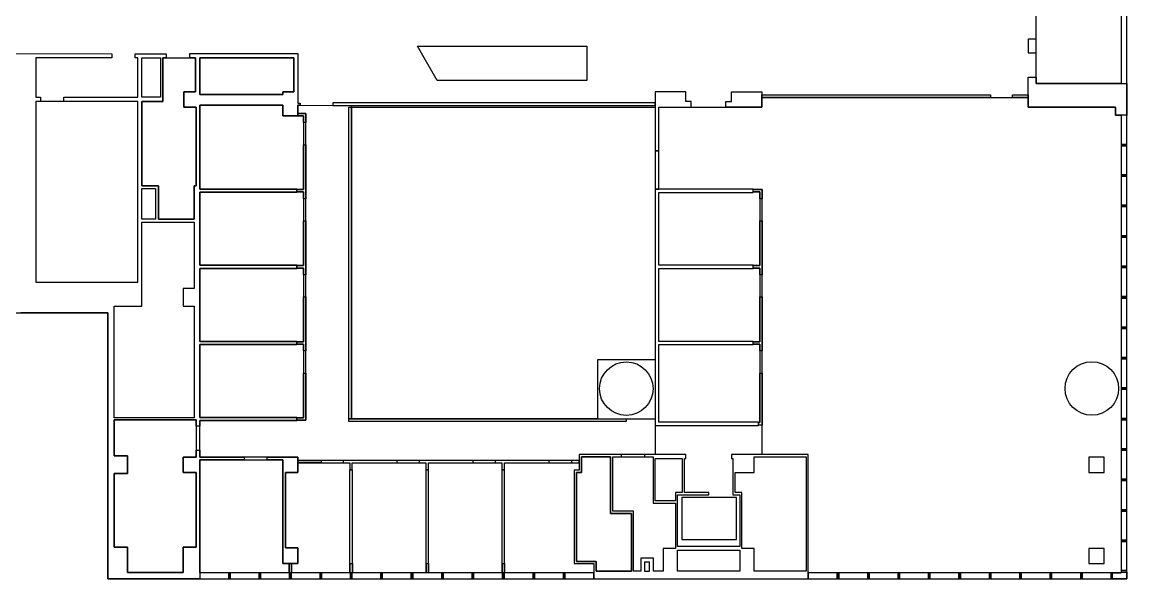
# Model space of a CAD drawing. Header units: centimetres. Extents: x -199 to 9291, y 516 to 6424.
# Drawn here: x 4863 to 9291, y 516 to 2746 of the extents above; entities that cross this region are included whole.
import ezdxf

# ---------------------------------------------------------------- set-up
doc = ezdxf.new("R2010")
doc.units = ezdxf.units.CM
doc.header["$MEASUREMENT"] = 0
for name, color, linetype in [('0_Void', 7, 'Continuous'), ('E14-333', 2, 'Continuous'), ('E14-333A', 2, 'Continuous'), ('E14-333B', 2, 'Continuous'), ('E14-374', 2, 'Continuous'), ('E14-374A', 2, 'Continuous'), ('E14-374B', 2, 'Continuous'), ('E14-374H', 2, 'Continuous'), ('E14-374K', 2, 'Continuous'), ('E14-374L', 2, 'Continuous'), ('E14-374N', 2, 'Continuous'), ('Elevators_Secondary', 2, 'Continuous'), ('Floor', 3, 'Continuous'), ('Offices', 1, 'Continuous'), ('Stairs', 2, 'Continuous'), ('Walls', 6, 'Continuous')]:
    doc.layers.add(name, color=color, linetype=linetype)

msp = doc.modelspace()

# ---------------------------------------------------------------- linework, layer by layer
at = {"layer": '0_Void'}
for points in [[(5418.4, 2444.8), (5343.6, 2444.8), (5343.6, 2452.1), (5343.6, 2602.5), (5418.4, 2602.5)], [(5558.2, 2466.7), (5511.1, 2466.7), (5511.1, 2405.8), (5561.4, 2405.8), (5561.4, 2090.4), (5553.3, 2090.4), (5553.3, 1957.1), (5409.5, 1957.1), (5409.5, 2090.4), (5343.6, 2090.4), (5343.6, 2427.7), (5427.3, 2427.7), (5427.3, 2602.5), (5441.2, 2602.5), (5535.4, 2602.5), (5558.2, 2602.5)], [(5952.4, 2466.7), (5907.7, 2466.7), (5907.7, 2455.4), (5575.3, 2455.4), (5575.3, 2602.5), (5952.4, 2602.5)], [(7400.8, 1393.4), (7169.7, 1393.4), (7169.7, 1157.3), (6183.2, 1157.3), (6183.2, 2405), (7400.8, 2405), (7400.8, 2230.2), (7400.8, 2230.2), (7400.8, 2077.4)], [(5397.3, 1957.1), (5343.6, 1957.1), (5343.6, 2079), (5397.3, 2079)], [(5508.6, 1608.4), (5553.3, 1608.4), (5553.3, 1161.4), (5232.3, 1161.4), (5232.3, 1608.4), (5343.6, 1608.4), (5343.6, 1944.9), (5553.3, 1944.9), (5553.3, 1679.1), (5508.6, 1679.1)], [(5561.4, 1003.7), (5508.6, 1003.7), (5508.6, 942.7), (5561.4, 942.7), (5561.4, 642.8), (5508.6, 642.8), (5508.6, 541.2), (5285.1, 541.2), (5285.1, 642.8), (5232.3, 642.8), (5232.3, 937.9), (5285.1, 937.9), (5285.1, 1008.6), (5232.3, 1008.6), (5232.3, 1152.4), (5561.4, 1152.4), (5561.4, 1128.1), (5561.4, 1032.1)], [(7304.9, 546.9), (7163.5, 546.9), (7163.5, 585.9), (7084.6, 585.9), (7084.6, 942.7), (7105, 942.7), (7105, 1005.3), (7221.2, 1005.3), (7221.2, 778.5), (7304.9, 778.5)], [(7391.9, 819.2), (7481.3, 819.2), (7481.3, 637.9), (7431.7, 637.9), (7431.7, 546.9), (7393.5, 546.9), (7393.5, 598.9), (7342.3, 598.9), (7342.3, 546.9), (7313.8, 546.9), (7313.8, 787.5), (7230.1, 787.5), (7230.1, 1005.3), (7265.9, 1005.3), (7356.9, 1005.3), (7391.9, 1005.3)], [(7508.9, 862.3), (7481.3, 862.3), (7481.3, 828.1), (7400.8, 828.1), (7400.8, 998.8), (7508.9, 998.8)], [(8004.7, 546.9), (7797.5, 546.9), (7797.5, 637.9), (7747.9, 637.9), (7747.9, 862.3), (7720.2, 862.3), (7720.2, 942.7), (7797.5, 942.7), (7797.5, 1005.3), (8004.7, 1005.3)], [(7738.9, 546.9), (7490.2, 546.9), (7490.2, 630.6), (7738.9, 630.6)]]:
    msp.add_lwpolyline(points, close=True, dxfattribs=at)
at = {"layer": 'E14-333'}
msp.add_lwpolyline([(7415.4, 2405.8), (7827.5, 2405.8), (7827.5, 2444.4), (8894.7, 2444.4), (8894.7, 2405.8), (9245.1, 2405.8), (9245.1, 2373.3), (9267.8, 2373.3), (9267, 539.6), (8012.9, 539.6), (8012.9, 1014.3), (7829.6, 1014.3), (7829.6, 2075.4), (7792.6, 2075.4), (7792.6, 2077.4), (7415.4, 2077.4)], close=True, dxfattribs=at)
at = {"layer": 'E14-333A'}
msp.add_lwpolyline([(7819.8, 1770.6), (7792.6, 1770.6), (7792.6, 1771.8), (7415.4, 1771.8), (7415.4, 2063.6), (7792.6, 2063.6), (7792.6, 2065.6), (7819.8, 2065.6), (7819.8, 2038.4)], close=True, dxfattribs=at)
at = {"layer": 'E14-333B'}
msp.add_lwpolyline([(7819.8, 1465.8), (7792.6, 1465.8), (7792.6, 1467), (7415.4, 1467), (7415.4, 1759.6), (7792.6, 1759.6), (7792.6, 1760.8), (7819.8, 1760.8)], close=True, dxfattribs=at)
at = {"layer": 'E14-374'}
msp.add_lwpolyline([(5575.3, 1003.7), (5575.3, 1150), (5963.8, 1150), (5963.8, 1151.2), (6000.8, 1151.2), (6000.8, 2380.2), (5968.7, 2380.2), (5968.7, 2413.1), (6108.5, 2412.4), (6183.2, 2412.4), (6183.2, 1157.3), (7400.8, 1157.3), (7400.8, 1129.7), (7400.8, 1014.3), (7096, 1014.3), (7096, 990.3), (5968.7, 990.3), (5968.7, 1003.7)], close=True, dxfattribs=at)
at = {"layer": 'E14-374A'}
msp.add_lwpolyline([(5991, 2075.4), (5963.8, 2075.4), (5963.8, 2075.4), (5963.8, 2076.6), (5575.3, 2076.6), (5575.3, 2413.1), (5907.7, 2413.1), (5907.7, 2370), (5968.7, 2370), (5991, 2370.4), (5991, 2343.2)], close=True, dxfattribs=at)
at = {"layer": 'E14-374B'}
msp.add_lwpolyline([(5991, 1770.6), (5963.8, 1770.6), (5963.8, 1771.8), (5575.3, 1771.8), (5575.3, 2064.4), (5963.8, 2064.4), (5991, 2065.6), (5991, 1949.8), (5991, 1949.8)], close=True, dxfattribs=at)
at = {"layer": 'E14-374H'}
msp.add_lwpolyline([(6175.9, 577), (6177.1, 577), (6177.1, 539.6), (6062.9, 539.6), (6062.9, 539.6), (6057.3, 539.6), (6057.3, 539.6), (5943.1, 539.6), (5943.1, 577), (5968.7, 577), (5968.7, 640.4), (5919.1, 640.4), (5919.1, 942.7), (5968.7, 942.7), (5968.7, 980.5), (6061.3, 980.5), (6176.7, 980.5), (6176.7, 953.3), (6175.9, 953.3)], close=True, dxfattribs=at)
at = {"layer": 'E14-374K'}
msp.add_lwpolyline([(6480.7, 577), (6481.9, 577), (6481.9, 539.6), (6428.7, 539.6), (6428.7, 539.6), (6423, 539.6), (6423, 539.6), (6306.8, 539.6), (6306.8, 539.6), (6301.1, 539.6), (6301.1, 539.6), (6186.9, 539.6), (6186.9, 577), (6187.3, 577), (6187.3, 953.3), (6186.5, 953.3), (6186.5, 980.5), (6481.5, 980.5), (6481.5, 953.3), (6480.7, 953.3)], close=True, dxfattribs=at)
at = {"layer": 'E14-374L'}
msp.add_lwpolyline([(6785.5, 577), (6786.7, 577), (6786.7, 539.6), (6672.5, 539.6), (6672.5, 539.6), (6666.9, 539.6), (6666.9, 539.6), (6550.6, 539.6), (6550.6, 539.6), (6544.9, 539.6), (6544.9, 539.6), (6491.7, 539.6), (6491.7, 577), (6492.1, 577), (6492.1, 953.3), (6491.3, 953.3), (6491.3, 980.5), (6786.3, 980.5), (6786.3, 953.3), (6785.5, 953.3)], close=True, dxfattribs=at)
at = {"layer": 'E14-374N'}
msp.add_lwpolyline([(7075.7, 577), (7154.5, 577), (7154.5, 539.6), (7038.3, 539.6), (7038.3, 539.6), (7032.6, 539.6), (7032.6, 539.6), (6916.4, 539.6), (6916.4, 539.6), (6910.7, 539.6), (6910.7, 539.6), (6796.5, 539.6), (6796.5, 577), (6796.9, 577), (6796.9, 953.3), (6796.1, 953.3), (6796.1, 980.5), (7096, 980.5), (7096, 951.7), (7075.7, 951.7)], close=True, dxfattribs=at)
at = {"layer": 'Elevators_Secondary'}
msp.add_lwpolyline([(7507.1, 673.5), (7725.9, 673.5), (7725.9, 841.8), (7507.1, 841.8)], close=True, dxfattribs=at)
at = {"layer": 'Floor'}
msp.add_lwpolyline([(-198.9, 1423.9), (4799.9, 1423.9), (4799.9, 1581.6), (5206.3, 1581.6), (5206.3, 516), (9290.6, 516), (9290.6, 6307.2), (5206.3, 6307.2), (5206.3, 5912.2), (4799.9, 5912.2), (4799.9, 6424.3), (-198.9, 6424.3)], close=True, dxfattribs=at)
at = {"layer": 'Offices'}
for points in [[(5963.8, 1465.8), (5963.8, 1465.8), (5963.8, 1467), (5575.3, 1467), (5575.3, 1759.6), (5963.8, 1759.6), (5991, 1760.8), (5991, 1733.6), (5991, 1465.8)], [(5991, 1340.2), (5991, 1340.2), (5991, 1160.9), (5963.8, 1161), (5963.8, 1162.2), (5575.3, 1162.2), (5575.3, 1454.8), (5963.8, 1454.8), (5991, 1456)], [(7819.8, 1141.8), (7813.7, 1141.8), (7813.7, 1144.3), (7415.4, 1144.3), (7415.4, 1454.8), (7792.6, 1454.8), (7792.6, 1456), (7819.8, 1456)], [(5575.3, 539.6), (5575.3, 992.3), (5907.7, 992.3), (5907.7, 577), (5933.3, 577), (5933.3, 539.6)]]:
    msp.add_lwpolyline(points, close=True, dxfattribs=at)
at = {"layer": 'Stairs'}
for points in [[(8927.3, 2622.8), (8927.3, 3184.4), (9210.1, 3184.4), (9210.1, 2982), (9267, 2982), (9267, 2500.1), (8927.3, 2500.1)], [(6526.2, 2512.3), (6447.4, 2649.6), (7126.9, 2649.6), (7126.9, 2512.3)], [(5327.4, 2427.7), (4918.5, 2427.7), (4918.5, 1704.3), (5327.4, 1704.3)]]:
    msp.add_lwpolyline(points, close=True, dxfattribs=at)
for centre in [(7284.5, 1277.9), (9150, 1278.6)]:
    msp.add_circle(centre, 107.2, dxfattribs=at)
at = {"layer": 'Walls'}
for points in [[(9267, 2982), (9267, 2500.1), (9290.6, 2500.1), (9290.6, 2982)], [(8927.3, 2677.2), (8894.7, 2677.2), (8894.7, 2622.8), (8927.3, 2622.8)], [(5343.6, 2602.5), (5418.4, 2602.5), (5418.4, 2444.8), (5343.6, 2444.8), (5343.6, 2452.1)], [(5575.3, 2455.4), (5907.7, 2455.4), (5907.7, 2466.7), (5952.4, 2466.7), (5952.4, 2602.5), (5575.3, 2602.5)], [(8894.7, 2405.8), (8894.7, 2525.3), (8927.3, 2525.3), (8927.3, 2500.1), (9290.6, 2500.1), (9290.6, 2373.3), (9245.1, 2373.3), (9245.1, 2405.8)], [(7400.8, 2230.2), (7415.4, 2230.2), (7415.4, 2405.8), (7544.7, 2405.8), (7544.7, 2428.5), (7522.7, 2428.5), (7522.7, 2466.7), (7400.8, 2466.7)], [(7683.7, 2405.8), (7683.7, 2428.5), (7705.6, 2428.5), (7705.6, 2466.7), (7827.5, 2466.7), (7827.5, 2405.8)], [(7827.5, 2454.1), (8744.4, 2454.1), (8744.4, 2444.4), (7827.5, 2444.4)], [(8832.2, 2454.1), (8894.7, 2454.1), (8894.7, 2444.4), (8832.2, 2444.4)], [(7400.8, 2422.1), (6108.5, 2422.1), (6108.5, 2412.4), (7400.8, 2412.4)], [(6172.3, 2405), (6183.2, 2405), (6183.2, 1157.3), (6172.3, 1157.3)], [(6000.8, 2380.2), (6000.8, 2343.2), (5991, 2343.2), (5991, 2370.4), (5968.7, 2370.4), (5968.7, 2380.2)], [(9267, 2373.3), (9267, 2256.2), (9290.6, 2256.2), (9290.6, 2373.3)], [(5991, 2254.6), (6000.8, 2254.6), (6000.8, 2038.4), (5991, 2038.4), (5991, 2065.6), (5963.8, 2065.6), (5963.8, 2075.4), (5991, 2075.4)], [(7415.4, 2230.2), (7400.8, 2230.2), (7400.8, 2077.4), (7415.4, 2077.4)], [(9267, 2256.2), (9267, 2250.5), (9290.6, 2250.5), (9290.6, 2256.2)], [(9267, 2250.5), (9267, 2134.3), (9290.6, 2134.3), (9290.6, 2250.5)], [(9267, 2134.3), (9267, 2128.6), (9290.6, 2128.6), (9290.6, 2134.3)], [(9267, 2128.6), (9267, 2012.4), (9290.6, 2012.4), (9290.6, 2128.6)], [(5343.6, 2079), (5397.3, 2079), (5397.3, 1957.1), (5343.6, 1957.1)], [(7400.8, 1129.7), (7813.7, 1129.7), (7813.7, 1144.3), (7415.4, 1144.3), (7415.4, 1454.8), (7792.6, 1454.8), (7792.6, 1467), (7415.4, 1467), (7415.4, 1759.6), (7792.6, 1759.6), (7792.6, 1771.8), (7415.4, 1771.8), (7415.4, 2063.6), (7792.6, 2063.6), (7792.6, 2077.4), (7400.8, 2077.4)], [(7829.6, 2075.4), (7829.6, 2038.4), (7819.8, 2038.4), (7819.8, 2065.6), (7792.6, 2065.6), (7792.6, 2075.4)], [(9267, 2012.4), (9267, 2006.7), (9290.6, 2006.7), (9290.6, 2012.4)], [(9267, 2006.7), (9267, 1890.5), (9290.6, 1890.5), (9290.6, 2006.7)], [(5991, 1949.8), (6000.8, 1949.8), (6000.8, 1733.6), (5991, 1733.6), (5991, 1760.8), (5963.8, 1760.8), (5963.8, 1770.6), (5991, 1770.6)], [(7819.8, 1949.8), (7829.6, 1949.8), (7829.6, 1733.6), (7819.8, 1733.6), (7819.8, 1760.8), (7792.6, 1760.8), (7792.6, 1770.6), (7819.8, 1770.6)], [(5232.3, 1161.4), (5232.3, 1608.4), (5343.6, 1608.4), (5343.6, 1944.9), (5553.3, 1944.9), (5553.3, 1679.1), (5508.6, 1679.1), (5508.6, 1608.4), (5553.3, 1608.4), (5553.3, 1161.4)], [(9267, 1890.5), (9267, 1884.8), (9290.6, 1884.8), (9290.6, 1890.5)], [(9267, 1884.8), (9267, 1768.5), (9290.6, 1768.5), (9290.6, 1884.8)], [(9267, 1768.5), (9267, 1762.8), (9290.6, 1762.8), (9290.6, 1768.5)], [(9267, 1762.8), (9267, 1646.6), (9290.6, 1646.6), (9290.6, 1762.8)], [(5991, 1645), (6000.8, 1645), (6000.8, 1428.8), (5991, 1428.8), (5991, 1456), (5963.8, 1456), (5963.8, 1465.8), (5991, 1465.8)], [(7819.8, 1645), (7829.6, 1645), (7829.6, 1428.8), (7819.8, 1428.8), (7819.8, 1456), (7792.6, 1456), (7792.6, 1465.8), (7819.8, 1465.8)], [(9267, 1646.6), (9267, 1640.9), (9290.6, 1640.9), (9290.6, 1646.6)], [(9267, 1640.9), (9267, 1524.7), (9290.6, 1524.7), (9290.6, 1640.9)], [(9267, 1524.7), (9267, 1519), (9290.6, 1519), (9290.6, 1524.7)], [(9267, 1519), (9267, 1402.8), (9290.6, 1402.8), (9290.6, 1519)], [(9267, 1402.8), (9267, 1397.1), (9290.6, 1397.1), (9290.6, 1402.8)], [(9267, 1397.1), (9267, 1280.9), (9290.6, 1280.9), (9290.6, 1397.1)], [(5963.8, 1151.2), (5963.8, 1161), (5991, 1160.9), (5991, 1340.2), (6000.8, 1340.2), (6000.8, 1151.2)], [(7813.7, 1132.1), (7813.7, 1141.8), (7819.8, 1141.8), (7819.8, 1340.2), (7829.6, 1340.2), (7829.6, 1132.1)], [(9267, 1280.9), (9267, 1275.2), (9290.6, 1275.2), (9290.6, 1280.9)], [(9267, 1275.2), (9267, 1158.9), (9290.6, 1158.9), (9290.6, 1275.2)], [(6172.3, 1146.3), (6172.3, 1157.3), (7284.5, 1157.3), (7284.5, 1146.3)], [(9267, 1158.9), (9267, 1153.2), (9290.6, 1153.2), (9290.6, 1158.9)], [(9267, 1153.2), (9267, 1037), (9290.6, 1037), (9290.6, 1153.2)], [(9267, 1037), (9267, 1031.3), (9290.6, 1031.3), (9290.6, 1037)], [(9267, 1031.3), (9267, 915.1), (9290.6, 915.1), (9290.6, 1031.3)], [(5845.9, 1003.7), (5968.7, 1003.7), (5968.7, 942.7), (5919.1, 942.7), (5919.1, 640.4), (5968.7, 640.4), (5968.7, 577), (5907.7, 577), (5907.7, 992.3), (5845.9, 992.3)], [(6061.3, 980.5), (5968.7, 980.5), (5968.7, 990.3), (6061.3, 990.3)], [(6365.7, 980.5), (6365.7, 990.3), (6149.5, 990.3), (6149.5, 980.5), (6176.7, 980.5), (6176.7, 953.3), (6186.5, 953.3), (6186.5, 980.5)], [(6670.5, 980.5), (6670.5, 990.3), (6454.3, 990.3), (6454.3, 980.5), (6481.5, 980.5), (6481.5, 953.3), (6491.3, 953.3), (6491.3, 980.5)], [(6975.3, 980.5), (6975.3, 990.3), (6759.1, 990.3), (6759.1, 980.5), (6786.3, 980.5), (6786.3, 953.3), (6796.1, 953.3), (6796.1, 980.5)], [(7064.3, 980.5), (7096, 980.5), (7096, 990.3), (7064.3, 990.3)], [(8012.9, 516), (8012.9, 1014.3), (7705.6, 1014.3), (7705.6, 998.8), (7711.3, 998.8), (7711.3, 853.3), (7738.9, 853.3), (7738.9, 646.1), (7490.2, 646.1), (7490.2, 853.3), (7614.6, 853.3), (7614.6, 862.3), (7517.9, 862.3), (7517.9, 998.8), (7522.7, 998.8), (7522.7, 1014.3), (7356.9, 1014.3), (7356.9, 1005.3), (7391.9, 1005.3), (7391.9, 819.2), (7481.3, 819.2), (7481.3, 637.9), (7431.7, 637.9), (7431.7, 546.9), (7393.5, 546.9), (7393.5, 598.9), (7342.3, 598.9), (7342.3, 546.9), (7313.8, 546.9), (7313.8, 787.5), (7230.1, 787.5), (7230.1, 1005.3), (7265.9, 1005.3), (7265.9, 1014.3), (7096, 1014.3), (7096, 951.7), (7075.7, 951.7), (7075.7, 577), (7154.5, 577), (7154.5, 516)], [(7304.9, 546.9), (7304.9, 778.5), (7221.2, 778.5), (7221.2, 1005.3), (7105, 1005.3), (7105, 942.7), (7084.6, 942.7), (7084.6, 585.9), (7163.5, 585.9), (7163.5, 546.9)], [(7400.8, 998.8), (7508.9, 998.8), (7508.9, 862.3), (7481.3, 862.3), (7481.3, 828.1), (7400.8, 828.1)], [(7720.2, 942.7), (7797.5, 942.7), (7797.5, 1005.3), (8004.7, 1005.3), (8004.7, 546.9), (7797.5, 546.9), (7797.5, 637.9), (7747.9, 637.9), (7747.9, 862.3), (7720.2, 862.3)], [(9199.5, 1003.7), (9138.6, 1003.7), (9138.6, 942.7), (9199.5, 942.7)], [(6175.9, 577), (6187.3, 577), (6187.3, 953.3), (6175.9, 953.3)], [(6480.7, 577), (6492.1, 577), (6492.1, 953.3), (6480.7, 953.3)], [(6796.9, 953.3), (6785.5, 953.3), (6785.5, 577), (6796.9, 577)], [(9267, 915.1), (9267, 909.4), (9290.6, 909.4), (9290.6, 915.1)], [(9267, 909.4), (9267, 793.2), (9290.6, 793.2), (9290.6, 909.4)], [(9267, 793.2), (9267, 787.5), (9290.6, 787.5), (9290.6, 793.2)], [(9267, 787.5), (9267, 671.3), (9290.6, 671.3), (9290.6, 787.5)], [(9267, 671.3), (9267, 665.6), (9290.6, 665.6), (9290.6, 671.3)], [(9267, 665.6), (9267, 549.3), (9290.6, 549.3), (9290.6, 665.6)], [(7490.2, 630.6), (7738.9, 630.6), (7738.9, 546.9), (7490.2, 546.9)], [(9138.6, 577), (9199.5, 577), (9199.5, 637.9), (9138.6, 637.9)], [(5943.1, 577), (5943.1, 539.6), (5933.3, 539.6), (5933.3, 577)], [(6186.9, 577), (6186.9, 539.6), (6177.1, 539.6), (6177.1, 577)], [(6491.7, 577), (6491.7, 539.6), (6481.9, 539.6), (6481.9, 577)], [(6796.5, 577), (6796.5, 539.6), (6786.7, 539.6), (6786.7, 577)], [(7357.7, 546.9), (7378.1, 546.9), (7378.1, 583.5), (7357.7, 583.5)], [(5691.5, 539.6), (5575.3, 539.6), (5575.3, 516), (5691.5, 516)], [(5697.2, 539.6), (5691.5, 539.6), (5691.5, 516), (5697.2, 516)], [(5813.4, 539.6), (5697.2, 539.6), (5697.2, 516), (5813.4, 516)], [(5819.1, 539.6), (5813.4, 539.6), (5813.4, 516), (5819.1, 516)], [(5935.3, 539.6), (5819.1, 539.6), (5819.1, 516), (5935.3, 516)], [(5941, 539.6), (5935.3, 539.6), (5935.3, 516), (5941, 516)], [(6057.3, 539.6), (5941, 539.6), (5941, 516), (6057.3, 516)], [(6062.9, 539.6), (6057.3, 539.6), (6057.3, 516), (6062.9, 516)], [(6179.2, 539.6), (6062.9, 539.6), (6062.9, 516), (6179.2, 516)], [(6184.9, 539.6), (6179.2, 539.6), (6179.2, 516), (6184.9, 516)], [(6301.1, 539.6), (6184.9, 539.6), (6184.9, 516), (6301.1, 516)], [(6306.8, 539.6), (6301.1, 539.6), (6301.1, 516), (6306.8, 516)], [(6423, 539.6), (6306.8, 539.6), (6306.8, 516), (6423, 516)], [(6428.7, 539.6), (6423, 539.6), (6423, 516), (6428.7, 516)], [(6544.9, 539.6), (6428.7, 539.6), (6428.7, 516), (6544.9, 516)], [(6550.6, 539.6), (6544.9, 539.6), (6544.9, 516), (6550.6, 516)], [(6666.9, 539.6), (6550.6, 539.6), (6550.6, 516), (6666.9, 516)], [(6672.5, 539.6), (6666.9, 539.6), (6666.9, 516), (6672.5, 516)], [(6788.8, 539.6), (6672.5, 539.6), (6672.5, 516), (6788.8, 516)], [(6794.5, 539.6), (6788.8, 539.6), (6788.8, 516), (6794.5, 516)], [(6910.7, 539.6), (6794.5, 539.6), (6794.5, 516), (6910.7, 516)], [(6916.4, 539.6), (6910.7, 539.6), (6910.7, 516), (6916.4, 516)], [(7032.6, 539.6), (6916.4, 539.6), (6916.4, 516), (7032.6, 516)], [(7038.3, 539.6), (7032.6, 539.6), (7032.6, 516), (7038.3, 516)], [(7154.5, 539.6), (7038.3, 539.6), (7038.3, 516), (7154.5, 516)], [(8129.9, 539.6), (8012.9, 539.6), (8012.9, 516), (8129.9, 516)], [(8135.6, 539.6), (8129.9, 539.6), (8129.9, 516), (8135.6, 516)], [(8251.8, 539.6), (8135.6, 539.6), (8135.6, 516), (8251.8, 516)], [(8257.5, 539.6), (8251.8, 539.6), (8251.8, 516), (8257.5, 516)], [(8373.7, 539.6), (8257.5, 539.6), (8257.5, 516), (8373.7, 516)], [(8379.4, 539.6), (8373.7, 539.6), (8373.7, 516), (8379.4, 516)], [(8495.7, 539.6), (8379.4, 539.6), (8379.4, 516), (8495.7, 516)], [(8501.3, 539.6), (8495.7, 539.6), (8495.7, 516), (8501.3, 516)], [(8617.6, 539.6), (8501.3, 539.6), (8501.3, 516), (8617.6, 516)], [(8623.3, 539.6), (8617.6, 539.6), (8617.6, 516), (8623.3, 516)], [(8739.5, 539.6), (8623.3, 539.6), (8623.3, 516), (8739.5, 516)], [(8745.2, 539.6), (8739.5, 539.6), (8739.5, 516), (8745.2, 516)], [(8861.4, 539.6), (8745.2, 539.6), (8745.2, 516), (8861.4, 516)], [(8867.1, 539.6), (8861.4, 539.6), (8861.4, 516), (8867.1, 516)], [(8983.3, 539.6), (8867.1, 539.6), (8867.1, 516), (8983.3, 516)], [(8989, 539.6), (8983.3, 539.6), (8983.3, 516), (8989, 516)], [(9105.3, 539.6), (8989, 539.6), (8989, 516), (9105.3, 516)], [(9110.9, 539.6), (9105.3, 539.6), (9105.3, 516), (9110.9, 516)], [(9227.2, 539.6), (9110.9, 539.6), (9110.9, 516), (9227.2, 516)], [(9232.9, 539.6), (9227.2, 539.6), (9227.2, 516), (9232.9, 516)], [(9290.6, 539.6), (9290.6, 516), (9232.9, 516), (9232.9, 539.6), (9267, 539.6), (9267, 543.6), (9290.6, 543.6)], [(9267, 549.3), (9267, 543.6), (9290.6, 543.6), (9290.6, 549.3)]]:
    msp.add_lwpolyline(points, close=True, dxfattribs=at)
msp.add_lwpolyline([(4799.9, 2619.5), (5222.5, 2618.7), (5222.5, 2602.5), (4918.5, 2602.5), (4918.5, 2444.8), (4936.4, 2444.8), (4936.4, 2427.7), (4918.5, 2427.7), (4918.5, 1704.3), (5327.4, 1704.3), (5327.4, 2427.7), (5030.7, 2427.7), (5030.7, 2444.8), (5327.4, 2444.8), (5327.4, 2602.5), (5316.8, 2602.5), (5316.8, 2618.7), (5441.2, 2618.7), (5441.2, 2602.5), (5427.3, 2602.5), (5427.3, 2427.7), (5343.6, 2427.7), (5343.6, 2090.4), (5409.5, 2090.4), (5409.5, 1957.1), (5553.3, 1957.1), (5553.3, 2090.4), (5561.4, 2090.4), (5561.4, 2405.8), (5511.1, 2405.8), (5511.1, 2466.7), (5558.2, 2466.7), (5558.2, 2602.5), (5535.4, 2602.5), (5535.4, 2619.5), (5968.7, 2619.5), (5968.7, 2421.2), (5977.6, 2421.2), (5977.6, 2413.1), (5968.7, 2413.1), (5968.7, 2370), (5907.7, 2370), (5907.7, 2413.1), (5575.3, 2413.1), (5575.3, 2076.6), (5963.8, 2076.6), (5963.8, 2064.4), (5575.3, 2064.4), (5575.3, 1771.8), (5963.8, 1771.8), (5963.8, 1759.6), (5575.3, 1759.6), (5575.3, 1467), (5963.8, 1467), (5963.8, 1454.8), (5575.3, 1454.8), (5575.3, 1162.2), (5963.8, 1162.2), (5963.8, 1150), (5575.3, 1150), (5575.3, 1128.1), (5561.4, 1128.1), (5561.4, 1152.4), (5232.3, 1152.4), (5232.3, 1008.6), (5285.1, 1008.6), (5285.1, 937.9), (5232.3, 937.9), (5232.3, 642.8), (5285.1, 642.8), (5285.1, 541.2), (5508.6, 541.2), (5508.6, 642.8), (5561.4, 642.8), (5561.4, 942.7), (5508.6, 942.7), (5508.6, 1003.7), (5561.4, 1003.7), (5561.4, 1032.1), (5575.3, 1032.1), (5575.3, 1003.7), (5752.5, 1003.7), (5752.5, 992.3), (5575.3, 992.3), (5575.3, 516), (5206.3, 516), (5206.3, 1581.6), (4857.6, 1581.6)], dxfattribs=at)

doc.saveas('drawing.dxf')
